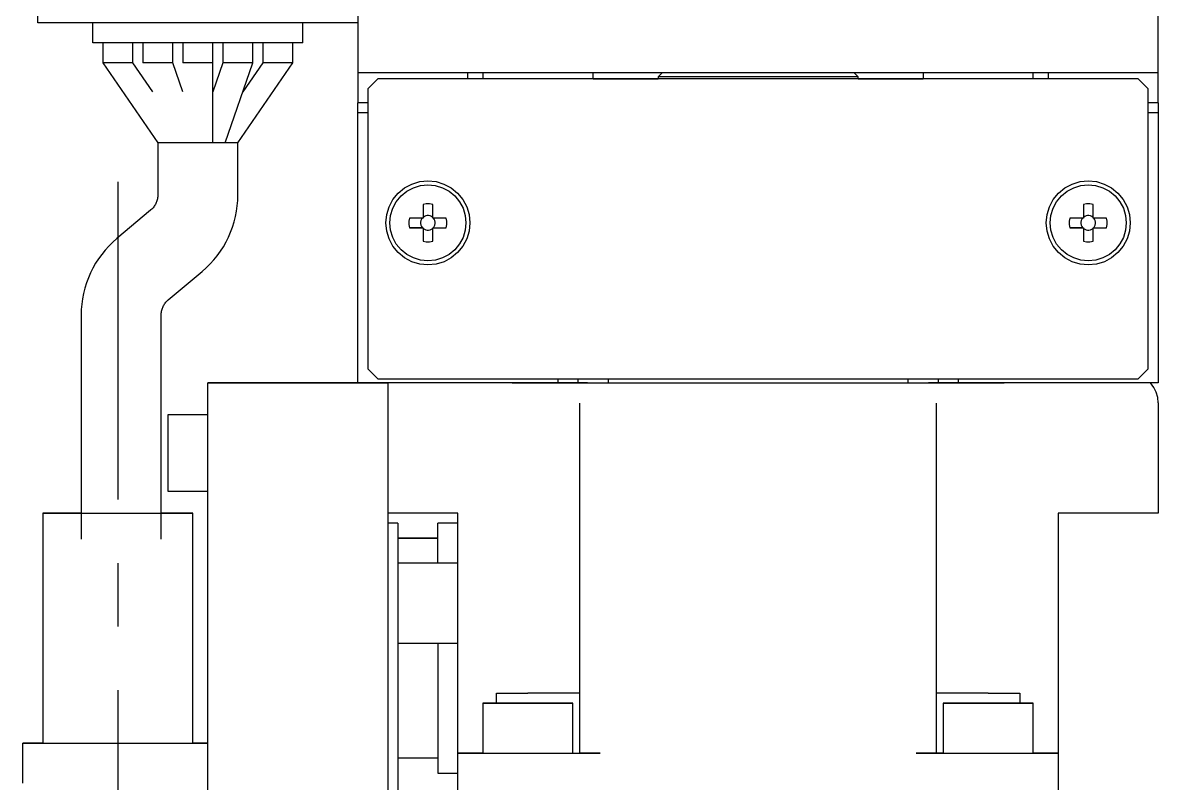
# Model space of a CAD drawing. Extents: x 0 to 698, y -8 to 617.
# Drawn here: x 277.1 to 333.9, y 476.8 to 514.8 of the extents above; entities that cross this region are included whole.
import ezdxf

# ---------------------------------------------------------------- set-up
doc = ezdxf.new("R2010")
doc.units = 0
doc.header["$LTSCALE"] = 0.5
doc.linetypes.add('CENTER', pattern=[50.8, 31.75, -6.35, 6.35, -6.35])
doc.layers.add('MSM_CENTER', color=1, linetype='CENTER')
doc.layers.add('MSM_CONTINUOUS', color=7, linetype='CONTINUOUS')

msp = doc.modelspace()

# ---------------------------------------------------------------- linework, layer by layer
at = {"layer": 'MSM_CENTER'}
msp.add_line((281.896, 506.86), (281.896, 360.76), dxfattribs=at)
at = {"layer": 'MSM_CONTINUOUS'}
for p, q in [((277.896, 514.809), (277.896, 573.809)), ((293.896, 534.309), (293.896, 510.809)), ((333.896, 510.809), (333.896, 534.309)), ((277.919, 514.809), (277.896, 514.809)), ((277.987, 514.809), (277.919, 514.809)), ((278.098, 514.809), (277.987, 514.809)), ((278.247, 514.809), (278.098, 514.809)), ((278.429, 514.809), (278.247, 514.809)), ((278.637, 514.809), (278.429, 514.809)), ((278.862, 514.809), (278.637, 514.809)), ((279.096, 514.809), (278.862, 514.809)), ((292.696, 514.809), (279.096, 514.809)), ((280.646, 513.81), (280.646, 514.809)), ((291.146, 513.81), (291.146, 514.809)), ((292.93, 514.809), (292.696, 514.809)), ((293.155, 514.809), (292.93, 514.809)), ((293.363, 514.809), (293.155, 514.809)), ((293.544, 514.809), (293.363, 514.809)), ((293.694, 514.809), (293.544, 514.809)), ((293.805, 514.809), (293.694, 514.809)), ((293.873, 514.809), (293.805, 514.809)), ((293.896, 514.809), (293.873, 514.809)), ((291.146, 513.81), (280.646, 513.81)), ((281.146, 513.81), (281.146, 512.81)), ((282.646, 512.81), (282.646, 513.81)), ((283.146, 513.81), (283.146, 512.81)), ((284.646, 512.81), (284.646, 513.81)), ((285.146, 513.81), (285.146, 512.81)), ((286.646, 508.81), (286.646, 513.81)), ((287.146, 513.81), (287.146, 512.81)), ((288.646, 512.81), (288.646, 513.81)), ((289.146, 513.81), (289.146, 512.81)), ((290.646, 512.81), (290.646, 513.81)), ((281.146, 512.81), (283.896, 508.81)), ((281.16, 512.81), (281.146, 512.81)), ((281.16, 512.81), (281.146, 512.81)), ((281.203, 512.81), (281.16, 512.81)), ((281.203, 512.81), (281.16, 512.81)), ((281.272, 512.81), (281.203, 512.81)), ((281.272, 512.81), (281.203, 512.81)), ((281.366, 512.81), (281.272, 512.81)), ((281.366, 512.81), (281.272, 512.81)), ((281.479, 512.81), (281.366, 512.81)), ((281.479, 512.81), (281.366, 512.81)), ((281.609, 512.81), (281.479, 512.81)), ((281.609, 512.81), (281.479, 512.81)), ((281.75, 512.81), (281.609, 512.81)), ((281.75, 512.81), (281.609, 512.81)), ((281.896, 512.81), (281.75, 512.81)), ((281.896, 512.81), (281.75, 512.81)), ((282.042, 512.81), (281.896, 512.81)), ((282.042, 512.81), (281.896, 512.81)), ((282.183, 512.81), (282.042, 512.81)), ((282.183, 512.81), (282.042, 512.81)), ((282.313, 512.81), (282.183, 512.81)), ((282.313, 512.81), (282.183, 512.81)), ((282.426, 512.81), (282.313, 512.81)), ((282.426, 512.81), (282.313, 512.81)), ((282.52, 512.81), (282.426, 512.81)), ((282.52, 512.81), (282.426, 512.81)), ((282.589, 512.81), (282.52, 512.81)), ((282.589, 512.81), (282.52, 512.81)), ((282.632, 512.81), (282.589, 512.81)), ((282.632, 512.81), (282.589, 512.81)), ((282.646, 512.81), (282.632, 512.81)), ((282.646, 512.81), (282.632, 512.81)), ((283.646, 511.355), (282.646, 512.81)), ((283.16, 512.81), (283.146, 512.81)), ((283.16, 512.81), (283.146, 512.81)), ((283.203, 512.81), (283.16, 512.81)), ((283.203, 512.81), (283.16, 512.81)), ((283.272, 512.81), (283.203, 512.81)), ((283.272, 512.81), (283.203, 512.81)), ((283.366, 512.81), (283.272, 512.81)), ((283.366, 512.81), (283.272, 512.81)), ((283.479, 512.81), (283.366, 512.81)), ((283.479, 512.81), (283.366, 512.81)), ((283.609, 512.81), (283.479, 512.81)), ((283.609, 512.81), (283.479, 512.81)), ((283.75, 512.81), (283.609, 512.81)), ((283.75, 512.81), (283.609, 512.81)), ((283.896, 512.81), (283.75, 512.81)), ((283.896, 512.81), (283.75, 512.81)), ((284.042, 512.81), (283.896, 512.81)), ((284.042, 512.81), (283.896, 512.81)), ((284.183, 512.81), (284.042, 512.81)), ((284.183, 512.81), (284.042, 512.81)), ((284.313, 512.81), (284.183, 512.81)), ((284.313, 512.81), (284.183, 512.81)), ((284.426, 512.81), (284.313, 512.81)), ((284.426, 512.81), (284.313, 512.81)), ((284.52, 512.81), (284.426, 512.81)), ((284.52, 512.81), (284.426, 512.81)), ((284.589, 512.81), (284.52, 512.81)), ((284.589, 512.81), (284.52, 512.81)), ((284.632, 512.81), (284.589, 512.81)), ((284.632, 512.81), (284.589, 512.81)), ((284.646, 512.81), (284.632, 512.81)), ((284.646, 512.81), (284.632, 512.81)), ((285.146, 511.355), (284.646, 512.81)), ((285.16, 512.81), (285.146, 512.81)), ((285.203, 512.81), (285.16, 512.81)), ((285.272, 512.81), (285.203, 512.81)), ((285.366, 512.81), (285.272, 512.81)), ((285.479, 512.81), (285.366, 512.81)), ((285.609, 512.81), (285.479, 512.81)), ((285.75, 512.81), (285.609, 512.81)), ((285.896, 512.81), (285.75, 512.81)), ((286.042, 512.81), (285.896, 512.81)), ((286.183, 512.81), (286.042, 512.81)), ((286.313, 512.81), (286.183, 512.81)), ((286.426, 512.81), (286.313, 512.81)), ((286.52, 512.81), (286.426, 512.81)), ((286.589, 512.81), (286.52, 512.81)), ((286.632, 512.81), (286.589, 512.81)), ((286.646, 512.81), (286.632, 512.81)), ((287.146, 512.81), (286.646, 511.355)), ((287.16, 512.81), (287.146, 512.81)), ((287.16, 512.81), (287.146, 512.81)), ((287.203, 512.81), (287.16, 512.81)), ((287.203, 512.81), (287.16, 512.81)), ((287.272, 512.81), (287.203, 512.81)), ((287.272, 512.81), (287.203, 512.81)), ((287.271, 508.81), (288.646, 512.81)), ((287.366, 512.81), (287.272, 512.81)), ((287.366, 512.81), (287.272, 512.81)), ((287.479, 512.81), (287.366, 512.81)), ((287.479, 512.81), (287.366, 512.81)), ((287.609, 512.81), (287.479, 512.81)), ((287.609, 512.81), (287.479, 512.81)), ((287.75, 512.81), (287.609, 512.81)), ((287.75, 512.81), (287.609, 512.81)), ((287.896, 512.81), (287.75, 512.81)), ((287.896, 512.81), (287.75, 512.81)), ((287.896, 508.81), (290.646, 512.81)), ((288.042, 512.81), (287.896, 512.81)), ((288.042, 512.81), (287.896, 512.81)), ((288.183, 512.81), (288.042, 512.81)), ((288.183, 512.81), (288.042, 512.81)), ((289.146, 512.81), (288.146, 511.355)), ((288.313, 512.81), (288.183, 512.81)), ((288.313, 512.81), (288.183, 512.81)), ((288.426, 512.81), (288.313, 512.81)), ((288.426, 512.81), (288.313, 512.81)), ((288.52, 512.81), (288.426, 512.81)), ((288.52, 512.81), (288.426, 512.81)), ((288.589, 512.81), (288.52, 512.81)), ((288.589, 512.81), (288.52, 512.81)), ((288.632, 512.81), (288.589, 512.81)), ((288.632, 512.81), (288.589, 512.81)), ((288.646, 512.81), (288.632, 512.81)), ((288.646, 512.81), (288.632, 512.81)), ((289.16, 512.81), (289.146, 512.81)), ((289.16, 512.81), (289.146, 512.81)), ((289.203, 512.81), (289.16, 512.81)), ((289.203, 512.81), (289.16, 512.81)), ((289.272, 512.81), (289.203, 512.81)), ((289.272, 512.81), (289.203, 512.81)), ((289.366, 512.81), (289.272, 512.81)), ((289.366, 512.81), (289.272, 512.81)), ((289.479, 512.81), (289.366, 512.81)), ((289.479, 512.81), (289.366, 512.81)), ((289.609, 512.81), (289.479, 512.81)), ((289.609, 512.81), (289.479, 512.81)), ((289.75, 512.81), (289.609, 512.81)), ((289.75, 512.81), (289.609, 512.81)), ((289.896, 512.81), (289.75, 512.81)), ((289.896, 512.81), (289.75, 512.81)), ((290.042, 512.81), (289.896, 512.81)), ((290.042, 512.81), (289.896, 512.81)), ((290.183, 512.81), (290.042, 512.81)), ((290.183, 512.81), (290.042, 512.81)), ((290.313, 512.81), (290.183, 512.81)), ((290.313, 512.81), (290.183, 512.81)), ((290.426, 512.81), (290.313, 512.81)), ((290.426, 512.81), (290.313, 512.81)), ((290.519, 512.81), (290.426, 512.81)), ((290.52, 512.81), (290.426, 512.81)), ((290.589, 512.81), (290.519, 512.81)), ((290.589, 512.81), (290.52, 512.81)), ((290.632, 512.81), (290.589, 512.81)), ((290.632, 512.81), (290.589, 512.81)), ((290.646, 512.81), (290.632, 512.81)), ((290.646, 512.81), (290.632, 512.81)), ((333.896, 512.309), (293.896, 512.309)), ((294.896, 512.009), (294.396, 511.509)), ((294.396, 511.509), (294.896, 512.009)), ((294.896, 512.009), (294.896, 512.009)), ((332.896, 512.009), (294.896, 512.009)), ((332.896, 512.009), (294.896, 512.009)), ((299.396, 512.009), (299.396, 512.309)), ((300.146, 512.309), (300.146, 512.009)), ((305.646, 512.009), (305.646, 512.309)), ((305.646, 512.012), (308.896, 512.012)), ((305.646, 512.011), (308.896, 512.011)), ((309.095, 512.309), (308.896, 512.11)), ((308.992, 512.11), (308.896, 512.11)), ((308.896, 512.11), (308.896, 512.009)), ((309.276, 512.11), (308.992, 512.11)), ((309.738, 512.11), (309.276, 512.11)), ((310.36, 512.11), (309.738, 512.11)), ((311.118, 512.11), (310.36, 512.11)), ((311.982, 512.11), (311.118, 512.11)), ((312.92, 512.11), (311.982, 512.11)), ((313.896, 512.11), (312.92, 512.11)), ((314.871, 512.11), (313.896, 512.11)), ((315.81, 512.11), (314.871, 512.11)), ((316.674, 512.11), (315.81, 512.11)), ((317.432, 512.11), (316.674, 512.11)), ((318.054, 512.11), (317.432, 512.11)), ((318.516, 512.11), (318.054, 512.11)), ((318.8, 512.11), (318.516, 512.11)), ((318.896, 512.11), (318.697, 512.309)), ((318.896, 512.11), (318.8, 512.11)), ((318.896, 512.009), (318.896, 512.11)), ((318.896, 512.012), (322.146, 512.012)), ((318.896, 512.011), (322.146, 512.011)), ((322.146, 512.309), (322.146, 512.009)), ((327.646, 512.009), (327.646, 512.309)), ((328.396, 512.309), (328.396, 512.009)), ((332.896, 512.009), (333.396, 511.509)), ((332.896, 512.009), (332.896, 512.009)), ((333.396, 511.509), (332.896, 512.009)), ((294.396, 511.509), (294.396, 511.509)), ((294.396, 511.509), (294.396, 497.509)), ((333.396, 511.509), (333.396, 511.509)), ((333.396, 497.509), (333.396, 511.509)), ((294.396, 510.809), (293.896, 510.809)), ((293.896, 510.309), (293.896, 510.809)), ((333.896, 510.809), (333.396, 510.809)), ((333.896, 510.809), (333.896, 510.309)), ((294.396, 510.309), (293.896, 510.309)), ((293.896, 496.809), (293.896, 510.309)), ((333.896, 510.309), (333.396, 510.309)), ((333.896, 510.309), (333.896, 496.809)), ((283.896, 508.81), (283.896, 506.209)), ((284, 508.81), (283.896, 508.81)), ((283.946, 508.81), (283.896, 508.81)), ((284.015, 508.81), (283.946, 508.81)), ((284.157, 508.81), (284, 508.81)), ((284.11, 508.81), (284.015, 508.81)), ((284.228, 508.81), (284.11, 508.81)), ((284.377, 508.81), (284.157, 508.81)), ((284.363, 508.81), (284.228, 508.81)), ((284.509, 508.81), (284.363, 508.81)), ((284.652, 508.81), (284.377, 508.81)), ((284.662, 508.81), (284.509, 508.81)), ((284.83, 508.81), (284.521, 508.81)), ((284.974, 508.81), (284.652, 508.81)), ((284.814, 508.81), (284.662, 508.81)), ((284.958, 508.81), (284.814, 508.81)), ((285.021, 508.81), (284.958, 508.81)), ((285.583, 508.81), (284.966, 508.81)), ((285.329, 508.81), (284.974, 508.81)), ((285.148, 508.81), (285.021, 508.81)), ((285.253, 508.81), (285.148, 508.81)), ((285.331, 508.81), (285.253, 508.81)), ((285.704, 508.81), (285.329, 508.81)), ((285.38, 508.81), (285.331, 508.81)), ((285.396, 508.81), (285.38, 508.81)), ((286.087, 508.81), (285.704, 508.81)), ((286.463, 508.81), (286.087, 508.81)), ((286.412, 508.81), (286.396, 508.81)), ((286.461, 508.81), (286.412, 508.81)), ((286.539, 508.81), (286.461, 508.81)), ((286.818, 508.81), (286.463, 508.81)), ((286.644, 508.81), (286.539, 508.81)), ((286.771, 508.81), (286.644, 508.81)), ((286.841, 508.81), (286.771, 508.81)), ((287.14, 508.81), (286.818, 508.81)), ((286.985, 508.81), (286.841, 508.81)), ((287.136, 508.81), (286.985, 508.81)), ((287.287, 508.81), (287.136, 508.81)), ((287.415, 508.81), (287.14, 508.81)), ((287.433, 508.81), (287.287, 508.81)), ((287.635, 508.81), (287.415, 508.81)), ((287.567, 508.81), (287.433, 508.81)), ((287.683, 508.81), (287.567, 508.81)), ((287.792, 508.81), (287.635, 508.81)), ((287.778, 508.81), (287.683, 508.81)), ((287.846, 508.81), (287.778, 508.81)), ((287.896, 508.81), (287.792, 508.81)), ((287.896, 508.81), (287.846, 508.81)), ((287.896, 506.209), (287.896, 508.81)), ((296.592, 506.749), (296.986, 506.869)), ((296.986, 506.869), (297.396, 506.909)), ((297.396, 506.909), (297.805, 506.869)), ((297.805, 506.869), (298.199, 506.749)), ((329.592, 506.749), (329.986, 506.869)), ((329.986, 506.869), (330.396, 506.909)), ((330.396, 506.909), (330.805, 506.869)), ((330.805, 506.869), (331.199, 506.749)), ((295.65, 505.976), (295.911, 506.294)), ((295.911, 506.294), (296.229, 506.555)), ((296.052, 506.152), (296.34, 506.389)), ((296.229, 506.555), (296.592, 506.749)), ((296.34, 506.389), (296.669, 506.564)), ((296.669, 506.564), (297.025, 506.673)), ((297.025, 506.673), (297.396, 506.709)), ((297.396, 506.709), (297.766, 506.673)), ((297.766, 506.673), (298.123, 506.564)), ((298.123, 506.564), (298.451, 506.389)), ((298.199, 506.749), (298.563, 506.555)), ((298.451, 506.389), (298.739, 506.153)), ((298.563, 506.555), (298.881, 506.294)), ((298.881, 506.294), (299.142, 505.976)), ((328.65, 505.976), (328.911, 506.294)), ((328.911, 506.294), (329.229, 506.555)), ((329.052, 506.152), (329.34, 506.389)), ((329.229, 506.555), (329.592, 506.749)), ((329.34, 506.389), (329.669, 506.564)), ((329.669, 506.564), (330.025, 506.673)), ((330.025, 506.673), (330.396, 506.709)), ((330.396, 506.709), (330.766, 506.673)), ((330.766, 506.673), (331.123, 506.564)), ((331.123, 506.564), (331.451, 506.389)), ((331.199, 506.749), (331.563, 506.555)), ((331.451, 506.389), (331.739, 506.153)), ((331.563, 506.555), (331.881, 506.294)), ((331.881, 506.294), (332.142, 505.976)), ((295.456, 505.613), (295.65, 505.976)), ((295.641, 505.536), (295.816, 505.865)), ((295.816, 505.865), (296.052, 506.152)), ((297.315, 505.756), (297.156, 505.728)), ((297.156, 505.728), (297.156, 505.049)), ((297.477, 505.756), (297.315, 505.756)), ((297.636, 505.728), (297.477, 505.756)), ((297.636, 505.049), (297.636, 505.728)), ((298.739, 506.153), (298.976, 505.865)), ((298.976, 505.865), (299.151, 505.536)), ((299.142, 505.976), (299.336, 505.613)), ((328.456, 505.613), (328.65, 505.976)), ((328.641, 505.536), (328.816, 505.865)), ((328.816, 505.865), (329.052, 506.152)), ((330.315, 505.756), (330.156, 505.728)), ((330.156, 505.728), (330.156, 505.049)), ((330.477, 505.756), (330.315, 505.756)), ((330.636, 505.728), (330.477, 505.756)), ((330.636, 505.049), (330.636, 505.728)), ((331.739, 506.153), (331.976, 505.865)), ((331.976, 505.865), (332.151, 505.536)), ((332.142, 505.976), (332.336, 505.613)), ((283.539, 505.443), (281.852, 504.027)), ((295.296, 504.809), (295.336, 505.219)), ((295.336, 505.219), (295.456, 505.613)), ((295.496, 504.809), (295.532, 505.18)), ((295.532, 505.18), (295.641, 505.536)), ((297.217, 505.127), (297.156, 505.084)), ((297.285, 505.157), (297.217, 505.127)), ((297.359, 505.172), (297.285, 505.157)), ((297.433, 505.172), (297.359, 505.172)), ((297.506, 505.157), (297.433, 505.172)), ((297.575, 505.127), (297.506, 505.157)), ((297.636, 505.084), (297.575, 505.127)), ((299.151, 505.536), (299.259, 505.18)), ((299.259, 505.18), (299.296, 504.809)), ((299.336, 505.613), (299.456, 505.219)), ((299.456, 505.219), (299.496, 504.809)), ((328.296, 504.809), (328.336, 505.219)), ((328.336, 505.219), (328.456, 505.613)), ((328.496, 504.809), (328.532, 505.18)), ((328.532, 505.18), (328.641, 505.536)), ((330.217, 505.127), (330.156, 505.084)), ((330.285, 505.157), (330.217, 505.127)), ((330.359, 505.172), (330.285, 505.157)), ((330.433, 505.172), (330.359, 505.172)), ((330.506, 505.157), (330.433, 505.172)), ((330.575, 505.127), (330.506, 505.157)), ((330.636, 505.084), (330.575, 505.127)), ((332.151, 505.536), (332.259, 505.18)), ((332.259, 505.18), (332.296, 504.809)), ((332.336, 505.613), (332.456, 505.219)), ((332.456, 505.219), (332.496, 504.809)), ((295.336, 504.399), (295.296, 504.809)), ((295.532, 504.438), (295.496, 504.809)), ((296.477, 505.049), (296.449, 504.89)), ((296.449, 504.89), (296.449, 504.728)), ((296.449, 504.728), (296.477, 504.569)), ((297.156, 505.049), (296.477, 505.049)), ((296.477, 504.569), (297.156, 504.569)), ((297.121, 504.569), (296.477, 504.569)), ((297.048, 504.92), (297.033, 504.847)), ((297.033, 504.847), (297.033, 504.772)), ((297.033, 504.772), (297.048, 504.699)), ((297.078, 504.988), (297.048, 504.92)), ((297.048, 504.699), (297.078, 504.63)), ((297.121, 505.049), (297.078, 504.988)), ((297.078, 504.63), (297.121, 504.569)), ((297.121, 504.569), (297.156, 504.569)), ((297.156, 504.569), (297.156, 503.89)), ((297.156, 504.569), (297.156, 504.569)), ((297.156, 504.535), (297.217, 504.491)), ((297.575, 504.491), (297.636, 504.535)), ((298.315, 505.049), (297.636, 505.049)), ((297.636, 503.89), (297.636, 504.569)), ((297.636, 504.569), (298.315, 504.569)), ((297.636, 504.569), (297.636, 504.569)), ((297.636, 504.569), (297.671, 504.569)), ((297.714, 504.988), (297.671, 505.049)), ((297.671, 504.569), (297.714, 504.63)), ((297.671, 504.569), (298.315, 504.569)), ((297.744, 504.92), (297.714, 504.988)), ((297.714, 504.63), (297.744, 504.699)), ((297.759, 504.847), (297.744, 504.92)), ((297.744, 504.699), (297.759, 504.772)), ((297.759, 504.772), (297.759, 504.847)), ((298.342, 504.89), (298.315, 505.049)), ((298.315, 504.569), (298.342, 504.728)), ((298.342, 504.728), (298.342, 504.89)), ((299.296, 504.809), (299.259, 504.438)), ((299.496, 504.809), (299.456, 504.399)), ((328.336, 504.399), (328.296, 504.809)), ((328.532, 504.438), (328.496, 504.809)), ((329.477, 505.049), (329.449, 504.89)), ((329.449, 504.89), (329.449, 504.728)), ((329.449, 504.728), (329.477, 504.569)), ((330.156, 505.049), (329.477, 505.049)), ((329.477, 504.569), (330.156, 504.569)), ((330.121, 504.569), (329.477, 504.569)), ((330.048, 504.92), (330.033, 504.847)), ((330.033, 504.847), (330.033, 504.772)), ((330.033, 504.772), (330.048, 504.699)), ((330.078, 504.988), (330.048, 504.92)), ((330.048, 504.699), (330.078, 504.63)), ((330.121, 505.049), (330.078, 504.988)), ((330.078, 504.63), (330.121, 504.569)), ((330.121, 504.569), (330.156, 504.569)), ((330.156, 504.569), (330.156, 503.89)), ((330.156, 504.569), (330.156, 504.569)), ((330.156, 504.535), (330.217, 504.491)), ((330.575, 504.491), (330.636, 504.535)), ((331.315, 505.049), (330.636, 505.049)), ((330.636, 503.89), (330.636, 504.569)), ((330.636, 504.569), (331.315, 504.569)), ((330.636, 504.569), (330.636, 504.569)), ((330.636, 504.569), (330.671, 504.569)), ((330.714, 504.988), (330.671, 505.049)), ((330.671, 504.569), (330.714, 504.63)), ((330.671, 504.569), (331.315, 504.569)), ((330.744, 504.92), (330.714, 504.988)), ((330.714, 504.63), (330.744, 504.699)), ((330.759, 504.847), (330.744, 504.92)), ((330.744, 504.699), (330.759, 504.772)), ((330.759, 504.772), (330.759, 504.847)), ((331.342, 504.89), (331.315, 505.049)), ((331.315, 504.569), (331.342, 504.728)), ((331.342, 504.728), (331.342, 504.89)), ((332.296, 504.809), (332.259, 504.438)), ((332.496, 504.809), (332.456, 504.399)), ((295.456, 504.005), (295.336, 504.399)), ((295.65, 503.642), (295.456, 504.005)), ((295.641, 504.082), (295.532, 504.438)), ((295.816, 503.753), (295.641, 504.082)), ((297.217, 504.491), (297.285, 504.462)), ((297.285, 504.462), (297.359, 504.446)), ((297.359, 504.446), (297.433, 504.446)), ((297.433, 504.446), (297.506, 504.462)), ((297.506, 504.462), (297.575, 504.491)), ((299.151, 504.082), (298.976, 503.754)), ((299.336, 504.006), (299.142, 503.642)), ((299.259, 504.438), (299.151, 504.082)), ((299.456, 504.399), (299.336, 504.006)), ((328.456, 504.005), (328.336, 504.399)), ((328.65, 503.642), (328.456, 504.005)), ((328.641, 504.082), (328.532, 504.438)), ((328.816, 503.753), (328.641, 504.082)), ((330.217, 504.491), (330.285, 504.462)), ((330.285, 504.462), (330.359, 504.446)), ((330.359, 504.446), (330.433, 504.446)), ((330.433, 504.446), (330.506, 504.462)), ((330.506, 504.462), (330.575, 504.491)), ((332.151, 504.082), (331.976, 503.754)), ((332.336, 504.006), (332.142, 503.642)), ((332.259, 504.438), (332.151, 504.082)), ((332.456, 504.399), (332.336, 504.006)), ((295.911, 503.324), (295.65, 503.642)), ((296.052, 503.466), (295.816, 503.753)), ((296.34, 503.229), (296.052, 503.466)), ((297.156, 503.89), (297.315, 503.863)), ((297.315, 503.863), (297.477, 503.863)), ((297.477, 503.863), (297.636, 503.89)), ((298.739, 503.466), (298.452, 503.229)), ((298.976, 503.754), (298.739, 503.466)), ((299.142, 503.642), (298.881, 503.324)), ((328.911, 503.324), (328.65, 503.642)), ((329.052, 503.466), (328.816, 503.753)), ((329.34, 503.229), (329.052, 503.466)), ((330.156, 503.89), (330.315, 503.863)), ((330.315, 503.863), (330.477, 503.863)), ((330.477, 503.863), (330.636, 503.89)), ((331.739, 503.466), (331.452, 503.229)), ((331.976, 503.754), (331.739, 503.466)), ((332.142, 503.642), (331.881, 503.324)), ((296.229, 503.063), (295.911, 503.324)), ((296.592, 502.869), (296.229, 503.063)), ((296.669, 503.054), (296.34, 503.229)), ((296.986, 502.749), (296.592, 502.869)), ((297.025, 502.946), (296.669, 503.054)), ((297.396, 502.909), (297.025, 502.946)), ((297.767, 502.946), (297.396, 502.909)), ((298.123, 503.054), (297.767, 502.946)), ((298.2, 502.869), (297.806, 502.749)), ((298.452, 503.229), (298.123, 503.054)), ((298.563, 503.063), (298.2, 502.869)), ((298.881, 503.324), (298.563, 503.063)), ((329.229, 503.063), (328.911, 503.324)), ((329.592, 502.869), (329.229, 503.063)), ((329.669, 503.054), (329.34, 503.229)), ((329.986, 502.749), (329.592, 502.869)), ((330.025, 502.946), (329.669, 503.054)), ((330.396, 502.909), (330.025, 502.946)), ((330.767, 502.946), (330.396, 502.909)), ((331.123, 503.054), (330.767, 502.946)), ((331.2, 502.869), (330.806, 502.749)), ((331.452, 503.229), (331.123, 503.054)), ((331.563, 503.063), (331.2, 502.869)), ((331.881, 503.324), (331.563, 503.063)), ((284.423, 500.963), (286.11, 502.379)), ((297.396, 502.709), (296.986, 502.749)), ((297.806, 502.749), (297.396, 502.709)), ((330.396, 502.709), (329.986, 502.749)), ((330.806, 502.749), (330.396, 502.709)), ((280.066, 500.197), (280.066, 497.76)), ((284.066, 497.76), (284.066, 500.197)), ((280.066, 497.76), (280.066, 494.837)), ((284.066, 494.837), (284.066, 497.76)), ((294.396, 497.509), (294.896, 497.009)), ((332.896, 497.009), (333.396, 497.509)), ((286.396, 496.812), (286.396, 496.809)), ((286.415, 496.812), (286.396, 496.812)), ((286.396, 469.809), (286.396, 496.809)), ((286.396, 496.809), (286.415, 496.809)), ((286.472, 496.812), (286.415, 496.812)), ((286.415, 496.809), (286.472, 496.809)), ((286.564, 496.812), (286.472, 496.812)), ((286.472, 496.809), (286.564, 496.809)), ((286.689, 496.812), (286.564, 496.812)), ((286.564, 496.809), (286.689, 496.809)), ((286.84, 496.812), (286.689, 496.812)), ((286.689, 496.809), (286.84, 496.809)), ((287.013, 496.812), (286.84, 496.812)), ((286.84, 496.809), (287.013, 496.809)), ((286.896, 496.812), (286.896, 496.809)), ((286.896, 496.812), (287.096, 496.812)), ((287.096, 496.809), (286.896, 496.809)), ((287.201, 496.812), (287.013, 496.812)), ((287.013, 496.809), (287.201, 496.809)), ((287.096, 496.812), (293.896, 496.812)), ((287.096, 496.809), (295.396, 496.809)), ((287.396, 496.812), (287.201, 496.812)), ((287.201, 496.809), (287.396, 496.809)), ((293.896, 496.812), (287.396, 496.812)), ((295.396, 496.809), (287.396, 496.809)), ((294.852, 496.809), (293.896, 496.809)), ((295.023, 496.809), (294.852, 496.809)), ((294.896, 497.009), (332.896, 497.009)), ((302.396, 496.809), (295.023, 496.809)), ((295.396, 496.809), (295.396, 469.809)), ((299.465, 496.81), (299.396, 496.81)), ((299.668, 496.81), (299.465, 496.81)), ((299.999, 496.81), (299.668, 496.81)), ((300.443, 496.81), (299.999, 496.81)), ((300.984, 496.81), (300.443, 496.81)), ((301.6, 496.81), (300.984, 496.81)), ((302.236, 496.81), (301.6, 496.81)), ((301.6, 496.81), (302.285, 496.81)), ((302.896, 496.81), (302.236, 496.81)), ((302.285, 496.81), (303.427, 496.809)), ((302.978, 496.809), (302.396, 496.809)), ((303.896, 496.81), (302.896, 496.81)), ((303.537, 496.809), (302.978, 496.809)), ((303.427, 496.809), (304.979, 496.809)), ((304.053, 496.809), (303.537, 496.809)), ((303.896, 497.009), (303.896, 496.81)), ((303.896, 496.809), (303.896, 496.81)), ((304.504, 496.809), (304.053, 496.809)), ((304.875, 496.809), (304.504, 496.809)), ((305.151, 496.809), (304.875, 496.809)), ((304.896, 497.009), (304.896, 496.809)), ((304.979, 496.809), (306.883, 496.809)), ((305.321, 496.809), (305.151, 496.809)), ((305.378, 496.809), (305.321, 496.809)), ((306.123, 496.808), (305.378, 496.809)), ((305.378, 496.809), (305.378, 496.809)), ((321.669, 496.808), (306.123, 496.808)), ((306.396, 497.009), (306.396, 496.81)), ((306.396, 496.81), (306.54, 496.81)), ((306.54, 496.81), (306.967, 496.81)), ((306.883, 496.809), (309.061, 496.809)), ((306.967, 496.81), (307.66, 496.81)), ((307.66, 496.81), (308.593, 496.81)), ((308.593, 496.81), (309.729, 496.809)), ((309.061, 496.809), (311.43, 496.809)), ((309.729, 496.809), (311.026, 496.809)), ((311.026, 496.809), (312.433, 496.809)), ((311.43, 496.809), (313.896, 496.809)), ((312.433, 496.809), (313.896, 496.809)), ((313.896, 496.809), (315.359, 496.809)), ((313.896, 496.809), (316.362, 496.809)), ((315.359, 496.809), (316.766, 496.809)), ((316.362, 496.809), (318.73, 496.809)), ((316.766, 496.809), (318.063, 496.809)), ((318.063, 496.809), (319.199, 496.81)), ((318.73, 496.809), (320.909, 496.809)), ((319.199, 496.81), (320.132, 496.81)), ((320.132, 496.81), (320.825, 496.81)), ((320.825, 496.81), (321.252, 496.81)), ((320.909, 496.809), (322.813, 496.809)), ((321.252, 496.81), (321.396, 496.81)), ((321.396, 496.81), (321.396, 497.009)), ((322.414, 496.809), (321.669, 496.808)), ((322.414, 496.809), (322.414, 496.809)), ((322.471, 496.809), (322.414, 496.809)), ((322.641, 496.809), (322.471, 496.809)), ((322.917, 496.809), (322.641, 496.809)), ((322.813, 496.809), (324.365, 496.809)), ((322.896, 497.009), (322.896, 496.809)), ((323.287, 496.809), (322.917, 496.809)), ((323.739, 496.809), (323.287, 496.809)), ((324.255, 496.809), (323.739, 496.809)), ((323.896, 497.009), (323.896, 496.809)), ((324.896, 496.81), (323.896, 496.81)), ((324.814, 496.809), (324.255, 496.809)), ((324.365, 496.809), (325.507, 496.81)), ((325.396, 496.809), (324.814, 496.809)), ((325.579, 496.81), (324.896, 496.81)), ((332.769, 496.809), (325.396, 496.809)), ((325.507, 496.81), (326.192, 496.81)), ((326.235, 496.81), (325.579, 496.81)), ((326.84, 496.81), (326.235, 496.81)), ((327.371, 496.81), (326.84, 496.81)), ((327.806, 496.81), (327.371, 496.81)), ((328.13, 496.81), (327.806, 496.81)), ((328.329, 496.81), (328.13, 496.81)), ((328.396, 496.81), (328.329, 496.81)), ((332.939, 496.809), (332.769, 496.809)), ((333.896, 496.809), (332.939, 496.809)), ((333.677, 496.592), (333.514, 496.811)), ((333.797, 496.347), (333.677, 496.592)), ((333.871, 496.083), (333.797, 496.347)), ((333.896, 495.811), (333.871, 496.083)), ((304.996, 478.309), (304.996, 495.809)), ((304.996, 495.809), (304.996, 495.809)), ((322.796, 495.809), (322.796, 495.809)), ((322.796, 495.809), (322.796, 478.309)), ((333.896, 495.811), (333.896, 495.809)), ((333.896, 495.809), (333.896, 490.309)), ((286.396, 495.211), (284.396, 495.211)), ((284.396, 495.211), (284.396, 491.41)), ((286.396, 495.21), (284.396, 495.21)), ((280.066, 494.837), (280.066, 489)), ((284.066, 489), (284.066, 494.837)), ((284.396, 491.41), (286.396, 491.41)), ((278.146, 490.31), (278.146, 478.81)), ((278.23, 490.31), (278.146, 490.31)), ((278.146, 490.31), (278.218, 490.31)), ((278.218, 490.31), (278.431, 490.31)), ((278.479, 490.311), (278.23, 490.31)), ((278.431, 490.31), (278.778, 490.31)), ((278.88, 490.311), (278.479, 490.311)), ((278.778, 490.31), (279.244, 490.31)), ((279.417, 490.311), (278.88, 490.311)), ((279.244, 490.31), (279.813, 490.31)), ((280.066, 490.311), (279.417, 490.311)), ((279.813, 490.31), (280.461, 490.31)), ((280.461, 490.31), (281.164, 490.31)), ((281.164, 490.31), (281.896, 490.31)), ((281.896, 490.31), (282.628, 490.31)), ((282.628, 490.31), (283.331, 490.31)), ((283.331, 490.31), (283.979, 490.31)), ((283.979, 490.31), (284.548, 490.31)), ((284.606, 490.311), (284.066, 490.311)), ((284.548, 490.31), (285.014, 490.31)), ((285.048, 490.311), (284.606, 490.311)), ((285.014, 490.31), (285.36, 490.31)), ((285.376, 490.311), (285.048, 490.311)), ((285.36, 490.31), (285.574, 490.31)), ((285.578, 490.31), (285.376, 490.311)), ((285.574, 490.31), (285.646, 490.31)), ((285.646, 490.31), (285.578, 490.31)), ((285.646, 478.81), (285.646, 490.31)), ((298.896, 490.309), (295.396, 490.309)), ((295.896, 489.812), (295.396, 489.812)), ((295.896, 489.809), (295.396, 489.809)), ((295.896, 489.812), (295.896, 489.809)), ((295.896, 489.809), (295.896, 469.809)), ((298.896, 489.811), (297.896, 489.811)), ((297.896, 489.811), (297.896, 489.81)), ((297.896, 487.81), (297.896, 489.81)), ((298.896, 489.81), (297.896, 489.81)), ((298.896, 478.309), (298.896, 490.309)), ((328.896, 490.309), (328.896, 478.309)), ((332.896, 490.309), (328.896, 490.309)), ((333.091, 490.309), (332.896, 490.309)), ((333.279, 490.309), (333.091, 490.309)), ((333.451, 490.309), (333.279, 490.309)), ((333.603, 490.309), (333.451, 490.309)), ((333.727, 490.309), (333.603, 490.309)), ((333.82, 490.309), (333.727, 490.309)), ((333.877, 490.309), (333.82, 490.309)), ((333.896, 490.309), (333.877, 490.309)), ((297.896, 489.061), (295.896, 489.061)), ((295.896, 489.061), (297.896, 489.061)), ((297.896, 489.06), (295.896, 489.06)), ((297.896, 489.06), (295.896, 489.06)), ((298.896, 487.81), (295.896, 487.81)), ((295.896, 483.81), (298.896, 483.81)), ((297.896, 483.81), (297.896, 477.31)), ((300.816, 480.809), (300.816, 481.309)), ((300.816, 481.309), (302.396, 481.309)), ((302.903, 481.309), (302.396, 481.309)), ((303.391, 481.309), (302.903, 481.309)), ((303.84, 481.309), (303.391, 481.309)), ((304.234, 481.309), (303.84, 481.309)), ((304.558, 481.309), (304.234, 481.309)), ((304.798, 481.309), (304.558, 481.309)), ((304.946, 481.309), (304.798, 481.309)), ((304.996, 481.309), (304.946, 481.309)), ((322.846, 481.309), (322.796, 481.309)), ((322.994, 481.309), (322.846, 481.309)), ((323.234, 481.309), (322.994, 481.309)), ((323.557, 481.309), (323.234, 481.309)), ((323.951, 481.309), (323.557, 481.309)), ((324.401, 481.309), (323.951, 481.309)), ((324.889, 481.309), (324.401, 481.309)), ((325.396, 481.309), (324.889, 481.309)), ((325.396, 481.309), (326.976, 481.309)), ((326.976, 481.309), (326.976, 480.809)), ((300.146, 480.809), (300.146, 478.309)), ((300.189, 480.809), (300.146, 480.809)), ((300.146, 480.809), (300.189, 480.809)), ((300.317, 480.809), (300.189, 480.809)), ((300.189, 480.809), (300.317, 480.809)), ((300.525, 480.809), (300.317, 480.809)), ((300.317, 480.809), (300.525, 480.809)), ((300.805, 480.809), (300.525, 480.809)), ((300.525, 480.809), (300.805, 480.809)), ((301.146, 480.809), (300.805, 480.809)), ((300.805, 480.809), (301.146, 480.809)), ((301.535, 480.808), (301.146, 480.809)), ((301.146, 480.809), (301.535, 480.809)), ((301.396, 480.809), (301.396, 480.809)), ((302.396, 480.809), (301.396, 480.809)), ((301.396, 480.809), (302.396, 480.809)), ((301.535, 480.809), (301.957, 480.809)), ((301.957, 480.808), (301.535, 480.808)), ((301.957, 480.809), (302.396, 480.809)), ((302.396, 480.808), (301.957, 480.808)), ((302.396, 480.809), (302.835, 480.809)), ((302.396, 480.809), (302.396, 480.809)), ((303.396, 480.809), (302.396, 480.809)), ((302.396, 480.809), (303.396, 480.809)), ((302.835, 480.808), (302.396, 480.808)), ((302.835, 480.809), (303.257, 480.809)), ((303.257, 480.808), (302.835, 480.808)), ((303.646, 480.809), (303.257, 480.808)), ((303.257, 480.809), (303.646, 480.809)), ((303.396, 480.809), (303.396, 480.809)), ((303.987, 480.809), (303.646, 480.809)), ((303.646, 480.809), (303.987, 480.809)), ((304.267, 480.809), (303.987, 480.809)), ((303.987, 480.809), (304.267, 480.809)), ((304.475, 480.809), (304.267, 480.809)), ((304.267, 480.809), (304.475, 480.809)), ((304.603, 480.809), (304.475, 480.809)), ((304.475, 480.809), (304.603, 480.809)), ((304.646, 480.809), (304.603, 480.809)), ((304.603, 480.809), (304.646, 480.809)), ((304.646, 478.309), (304.646, 480.809)), ((323.146, 480.809), (323.146, 478.309)), ((323.189, 480.809), (323.146, 480.809)), ((323.146, 480.809), (323.189, 480.809)), ((323.317, 480.809), (323.189, 480.809)), ((323.189, 480.809), (323.317, 480.809)), ((323.525, 480.809), (323.317, 480.809)), ((323.317, 480.809), (323.525, 480.809)), ((323.805, 480.809), (323.525, 480.809)), ((323.525, 480.809), (323.805, 480.809)), ((324.146, 480.809), (323.805, 480.809)), ((323.805, 480.809), (324.146, 480.809)), ((324.535, 480.808), (324.146, 480.809)), ((324.146, 480.809), (324.535, 480.809)), ((324.396, 480.809), (324.396, 480.809)), ((325.396, 480.809), (324.396, 480.809)), ((324.396, 480.809), (325.396, 480.809)), ((324.535, 480.809), (324.957, 480.809)), ((324.957, 480.808), (324.535, 480.808)), ((324.957, 480.809), (325.396, 480.809)), ((325.396, 480.808), (324.957, 480.808)), ((325.396, 480.809), (325.835, 480.809)), ((326.396, 480.809), (325.396, 480.809)), ((325.396, 480.809), (326.396, 480.809)), ((325.396, 480.809), (325.396, 480.809)), ((325.835, 480.808), (325.396, 480.808)), ((325.835, 480.809), (326.257, 480.809)), ((326.257, 480.808), (325.835, 480.808)), ((326.646, 480.809), (326.257, 480.808)), ((326.257, 480.809), (326.646, 480.809)), ((326.396, 480.809), (326.396, 480.809)), ((326.987, 480.809), (326.646, 480.809)), ((326.646, 480.809), (326.987, 480.809)), ((327.267, 480.809), (326.987, 480.809)), ((326.987, 480.809), (327.267, 480.809)), ((327.475, 480.809), (327.267, 480.809)), ((327.267, 480.809), (327.475, 480.809)), ((327.603, 480.809), (327.475, 480.809)), ((327.475, 480.809), (327.603, 480.809)), ((327.646, 480.809), (327.603, 480.809)), ((327.603, 480.809), (327.646, 480.809)), ((327.646, 478.309), (327.646, 480.809)), ((277.146, 478.81), (277.146, 478.811)), ((277.165, 478.811), (277.146, 478.811)), ((277.146, 478.81), (277.165, 478.81)), ((277.146, 476.81), (277.146, 478.81)), ((277.222, 478.811), (277.165, 478.811)), ((277.165, 478.81), (277.222, 478.81)), ((277.314, 478.811), (277.222, 478.811)), ((277.222, 478.81), (277.314, 478.81)), ((277.439, 478.811), (277.314, 478.811)), ((277.314, 478.81), (277.439, 478.809)), ((277.59, 478.811), (277.439, 478.811)), ((277.439, 478.809), (277.59, 478.809)), ((277.763, 478.811), (277.59, 478.811)), ((277.59, 478.809), (277.763, 478.809)), ((277.951, 478.811), (277.763, 478.811)), ((277.763, 478.809), (277.951, 478.809)), ((278.146, 478.811), (277.951, 478.811)), ((277.951, 478.809), (278.146, 478.809)), ((278.146, 478.811), (278.146, 478.81)), ((278.146, 478.81), (286.396, 478.81)), ((278.146, 478.809), (286.396, 478.809)), ((286.396, 478.811), (285.646, 478.811)), ((286.396, 478.811), (285.646, 478.811)), ((297.896, 478.06), (295.896, 478.06)), ((300.146, 478.309), (298.896, 478.309)), ((298.896, 478.309), (298.934, 478.309)), ((298.896, 476.309), (298.896, 478.309)), ((298.896, 478.309), (298.896, 478.309)), ((298.934, 478.309), (299.048, 478.309)), ((299.048, 478.309), (299.233, 478.309)), ((299.233, 478.309), (299.482, 478.308)), ((299.482, 478.308), (299.785, 478.308)), ((299.785, 478.308), (300.131, 478.308)), ((300.131, 478.308), (300.506, 478.308)), ((300.146, 478.309), (300.189, 478.309)), ((300.189, 478.309), (300.317, 478.309)), ((300.317, 478.309), (300.525, 478.309)), ((300.506, 478.308), (300.896, 478.308)), ((300.525, 478.309), (300.805, 478.309)), ((300.805, 478.309), (301.146, 478.308)), ((300.896, 478.308), (305.996, 478.308)), ((301.146, 478.308), (301.535, 478.308)), ((301.535, 478.308), (301.957, 478.308)), ((301.957, 478.308), (302.396, 478.308)), ((302.396, 478.308), (302.835, 478.308)), ((302.835, 478.308), (303.257, 478.308)), ((303.257, 478.308), (303.646, 478.308)), ((303.646, 478.308), (303.987, 478.309)), ((303.987, 478.309), (304.267, 478.309)), ((304.267, 478.309), (304.475, 478.309)), ((304.475, 478.309), (304.603, 478.309)), ((304.603, 478.309), (304.646, 478.309)), ((304.646, 478.309), (304.996, 478.309)), ((305.015, 478.309), (304.996, 478.309)), ((305.072, 478.308), (305.015, 478.309)), ((305.164, 478.308), (305.072, 478.308)), ((305.289, 478.308), (305.164, 478.308)), ((305.44, 478.308), (305.289, 478.308)), ((305.613, 478.308), (305.44, 478.308)), ((305.801, 478.308), (305.613, 478.308)), ((305.996, 478.308), (305.801, 478.308)), ((321.991, 478.308), (321.796, 478.308)), ((321.796, 478.308), (326.896, 478.308)), ((322.179, 478.308), (321.991, 478.308)), ((322.351, 478.308), (322.179, 478.308)), ((322.503, 478.308), (322.351, 478.308)), ((322.627, 478.308), (322.503, 478.308)), ((322.72, 478.308), (322.627, 478.308)), ((322.777, 478.309), (322.72, 478.308)), ((322.796, 478.309), (322.777, 478.309)), ((323.146, 478.309), (322.796, 478.309)), ((323.146, 478.309), (323.189, 478.309)), ((323.189, 478.309), (323.317, 478.309)), ((323.317, 478.309), (323.525, 478.309)), ((323.525, 478.309), (323.805, 478.309)), ((323.805, 478.309), (324.146, 478.308)), ((324.146, 478.308), (324.535, 478.308)), ((324.535, 478.308), (324.957, 478.308)), ((324.957, 478.308), (325.396, 478.308)), ((325.396, 478.308), (325.835, 478.308)), ((325.835, 478.308), (326.257, 478.308)), ((326.257, 478.308), (326.646, 478.308)), ((326.646, 478.308), (326.987, 478.309)), ((326.896, 478.308), (327.286, 478.308)), ((326.987, 478.309), (327.267, 478.309)), ((327.267, 478.309), (327.475, 478.309)), ((327.286, 478.308), (327.661, 478.308)), ((327.475, 478.309), (327.603, 478.309)), ((327.603, 478.309), (327.646, 478.309)), ((328.896, 478.309), (327.646, 478.309)), ((327.661, 478.308), (328.007, 478.308)), ((328.007, 478.308), (328.31, 478.308)), ((328.31, 478.308), (328.559, 478.309)), ((328.559, 478.309), (328.744, 478.309)), ((328.744, 478.309), (328.857, 478.309)), ((328.857, 478.309), (328.896, 478.309)), ((328.896, 478.309), (328.896, 476.309)), ((328.896, 478.309), (328.896, 478.309)), ((297.896, 477.31), (298.896, 477.31)), ((298.896, 476.81), (298.896, 476.811)), ((328.896, 476.811), (328.896, 476.81))]:
    msp.add_line(p, q, dxfattribs=at)
at = {"layer": 'MSM_CONTINUOUS', "extrusion": (0, 0, -1)}
for p, q in [((283.722, 505.645), (283.692, 505.604)), ((283.749, 505.686), (283.722, 505.645)), ((283.774, 505.729), (283.749, 505.686)), ((283.796, 505.774), (283.774, 505.729)), ((283.817, 505.819), (283.796, 505.774)), ((283.835, 505.865), (283.817, 505.819)), ((283.851, 505.912), (283.835, 505.865)), ((283.865, 505.96), (283.851, 505.912)), ((283.876, 506.009), (283.865, 505.96)), ((283.884, 506.058), (283.876, 506.009)), ((283.891, 506.107), (283.884, 506.058)), ((283.895, 506.156), (283.891, 506.107)), ((283.896, 506.209), (283.895, 506.156)), ((283.557, 505.459), (283.539, 505.443)), ((283.594, 505.492), (283.557, 505.459)), ((283.629, 505.528), (283.594, 505.492)), ((283.661, 505.565), (283.629, 505.528)), ((283.692, 505.604), (283.661, 505.565)), ((284.111, 500.493), (284.127, 500.541)), ((284.127, 500.541), (284.145, 500.587)), ((284.145, 500.587), (284.165, 500.632)), ((284.165, 500.632), (284.188, 500.676)), ((284.188, 500.676), (284.213, 500.719)), ((284.213, 500.719), (284.24, 500.761)), ((284.24, 500.761), (284.269, 500.802)), ((284.269, 500.802), (284.3, 500.84)), ((284.3, 500.84), (284.333, 500.878)), ((284.333, 500.878), (284.368, 500.913)), ((284.368, 500.913), (284.404, 500.947)), ((284.404, 500.947), (284.423, 500.963)), ((284.066, 500.197), (284.067, 500.249)), ((284.067, 500.249), (284.071, 500.299)), ((284.071, 500.299), (284.077, 500.348)), ((284.077, 500.348), (284.086, 500.397)), ((284.086, 500.397), (284.097, 500.446)), ((284.097, 500.446), (284.111, 500.493))]:
    msp.add_line(p, q, dxfattribs=at)
at = {"layer": 'MSM_CONTINUOUS'}
for centre, start, end in [((282.896, 506.209), 310, 360), ((285.066, 500.197), 130, 180)]:
    msp.add_arc(centre, 5, start, end, dxfattribs=at)

doc.saveas('drawing.dxf')
